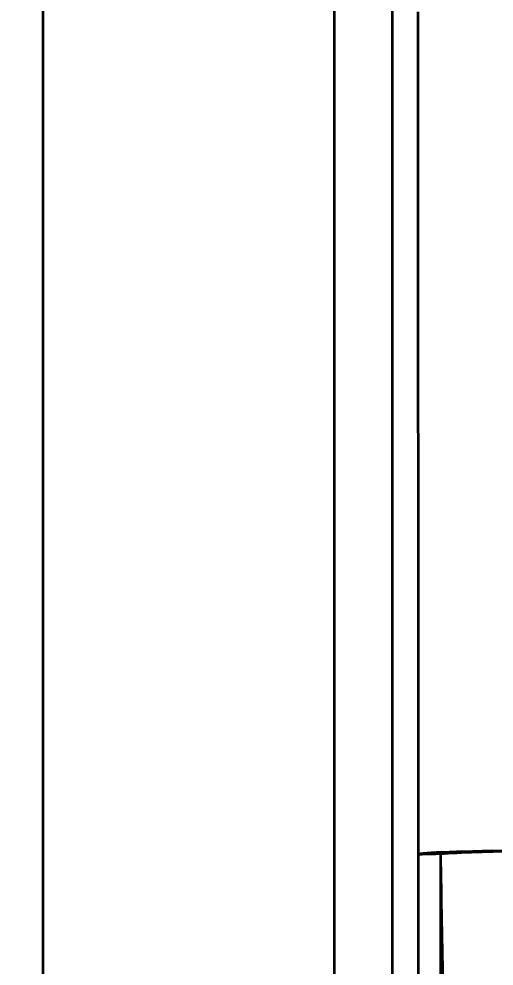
# Model space of a CAD drawing. Header units: millimetres. Extents: x 101 to 3000, y 150 to 4305.
# Drawn here: x 802.07 to 806.17, y 3166.09 to 3174.27 of the extents above; entities that cross this region are included whole.
import ezdxf

# ---------------------------------------------------------------- set-up
doc = ezdxf.new("R2010")
doc.units = ezdxf.units.MM
doc.header["$LTSCALE"] = 15
doc.layers.add('Bemaßung (ISO)', color=7, linetype='Continuous', lineweight=25)
doc.layers.add('Sichtbar schmal (ISO)', color=7, linetype='Continuous', lineweight=35)
doc.styles.add('Notiztext (DIN)', font='verdana.ttf')
doc.dimstyles.new('Standard (DIN)', dxfattribs={"dimscale": 15, "dimtxt": 2.5, "dimasz": 2.5, "dimexe": 2, "dimexo": 4, "dimgap": 0.5, "dimtad": 1, "dimdec": 1, "dimrnd": 1e-08, "dimtxsty": 'Notiztext (DIN)', "dimcen": 0.09, "dimclrd": 256, "dimclre": 256, "dimclrt": 256, "dimadec": 0, "dimazin": 2, "dimtfac": 1, "dimtmove": 0, "dimatfit": 3, "dimfxl": 0, "dimtolj": 1, "dimtzin": 0, "dimlwd": -1, "dimlwe": -1, "dimarcsym": 0})

# ---------------------------------------------------------------- blocks, each defined once
blk = doc.blocks.new('*D76')
at = {"layer": 'Bemaßung (ISO)', "transparency": 16777216}
for p, q in [((711.6337, 3560.5048), (484.3545, 3560.5048)), ((514.3545, 3523.0048), (514.3545, 3148.0064)), ((746.6743, 3110.5064), (484.3545, 3110.5064))]:
    blk.add_line(p, q, dxfattribs=at)
for points in [[(508.1045, 3523.0048), (520.6045, 3523.0048), (514.3545, 3560.5048)], [(508.1045, 3148.0064), (520.6045, 3148.0064), (514.3545, 3110.5064)]]:
    blk.add_solid(points, dxfattribs=at)
at = {"layer": 'Defpoints', "color": 0, "transparency": 16777216}
for p in [(771.6337, 3560.5048), (514.3545, 3110.5064), (806.6743, 3110.5064)]:
    blk.add_point(p, dxfattribs=at)
at = {"layer": 'Bemaßung (ISO)', "transparency": 16777216, "insert": (467.8182, 3288.9895), "char_height": 37.5, "attachment_point": 1, "rotation": 90, "style": 'Notiztext (DIN)'}
blk.add_mtext('\\A1;450', dxfattribs=at)
blk = doc.blocks.new('*D78')
at = {"layer": 'Bemaßung (ISO)', "transparency": 16777216}
for p, q in [((746.7921, 3510.4961), (626.7921, 3510.4961)), ((656.7921, 2748.0134), (656.7921, 3472.9961)), ((746.7921, 2710.5134), (626.7921, 2710.5134))]:
    blk.add_line(p, q, dxfattribs=at)
for points in [[(650.5421, 3472.9961), (663.0421, 3472.9961), (656.7921, 3510.4961)], [(650.5421, 2748.0134), (663.0421, 2748.0134), (656.7921, 2710.5134)]]:
    blk.add_solid(points, dxfattribs=at)
at = {"layer": 'Defpoints', "color": 0, "transparency": 16777216}
for p in [(656.7921, 3510.4961), (806.7921, 3510.4961), (806.7921, 2710.5134)]:
    blk.add_point(p, dxfattribs=at)
at = {"layer": 'Bemaßung (ISO)', "transparency": 16777216, "insert": (610.0795, 3070.2091), "char_height": 37.5, "attachment_point": 1, "rotation": 90, "style": 'Notiztext (DIN)'}
blk.add_mtext('\\A1;800', dxfattribs=at)

msp = doc.modelspace()

# ---------------------------------------------------------------- linework, layer by layer
at = {"layer": 'Sichtbar schmal (ISO)'}
for p, q in [((802.2751, 3508.5141), (802.2751, 2712.4954)), ((804.7924, 2712.5131), (804.7924, 3508.4964)), ((805.2923, 3508.4964), (805.2923, 2712.5131)), ((805.512, 3174.3298), (805.516, 3167.0531)), ((805.516, 3167.0531), (805.525, 3110.5048)), ((805.7072, 3167.0584), (805.7162, 3110.5048))]:
    msp.add_line(p, q, dxfattribs=at)
for major_axis, ratio, start_param, end_param in [((-1, -0.0006), 0.032037, 4.807494, 6.265722), ((-0.9998, -0.0181), 0.033699, 4.806919, 5.653907), ((-1, -0.0002), 0.00912, 5.65429, 6.265731)]:
    msp.add_ellipse((806.5159, 3167.0531), major_axis=major_axis, ratio=ratio, start_param=start_param, end_param=end_param, dxfattribs=at)
msp.add_open_spline([(805.7072, 3167.0584), (805.7213, 3166.2787), (805.7356, 3165.484), (805.7502, 3164.674), (805.7788, 3163.0885), (805.8084, 3161.4441), (805.8391, 3159.7379), (805.8449, 3159.4191), (805.8506, 3159.0981), (805.8564, 3158.7751), (805.8934, 3156.7215), (805.9318, 3154.583), (805.9713, 3152.3752), (805.9759, 3152.1216), (805.9805, 3151.8671), (805.985, 3151.6118), (806.0201, 3149.6555), (806.0561, 3147.6469), (806.093, 3145.5825), (806.1094, 3144.6618), (806.1261, 3143.7301), (806.143, 3142.787)], degree=3, knots=[0, 0, 0, 0, 0.112713, 0.112713, 0.112713, 0.333333, 0.333333, 0.333333, 0.374552, 0.374552, 0.374552, 0.636576, 0.636576, 0.636576, 0.666667, 0.666667, 0.666667, 0.897196, 0.897196, 0.897196, 1, 1, 1, 1], dxfattribs=at)

# ---------------------------------------------------------------- dimensions: what is measured, and where the dimension line sits
at = {"layer": 'Bemaßung (ISO)'}
for base, p1, p2, picture, middle in [((514.3545, 3110.5064), (771.6337, 3560.5048), (806.6743, 3110.5064), '*D76', (514.3545, 3335.5056)), ((656.7921, 3510.4961), (806.7921, 2710.5134), (806.7921, 3510.4961), '*D78', (656.7921, 3116.1585))]:
    dim = msp.add_linear_dim(base=base, p1=p1, p2=p2, angle=90, dimstyle='Standard (DIN)', override={"dimdec": 1, "dimtp": 0, "dimtm": 0, "dimtdec": 2, "dimtofl": 0, "dimatfit": 1}, dxfattribs=at)
    dim.commit()
    dim.dimension.update_dxf_attribs({"geometry": picture, "text_midpoint": middle, "dimtype": 160})

doc.saveas('drawing.dxf')
